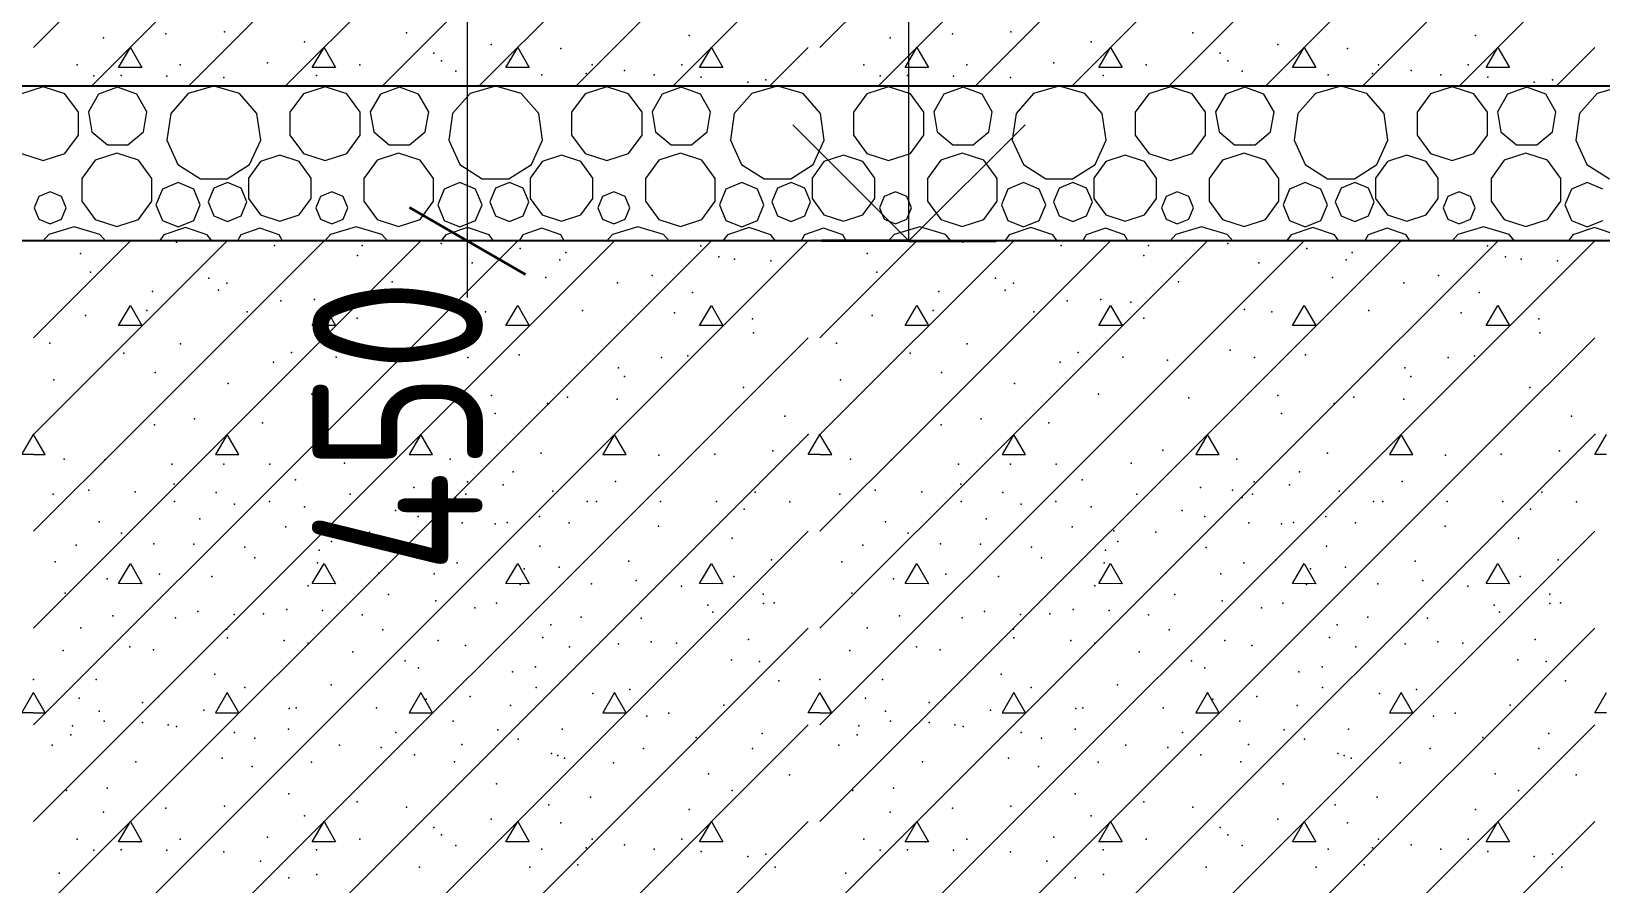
# Model space of a CAD drawing. Header units: millimetres. Extents: x 18162 to 7085488, y 72188 to 247925.
# Drawn here: x 3679762 to 3681787, y 89538 to 90639 of the extents above; entities that cross this region are included whole.
import ezdxf

# ---------------------------------------------------------------- set-up
doc = ezdxf.new("R2010")
doc.units = ezdxf.units.MM
doc.header["$MEASUREMENT"] = 0
doc.linetypes.add('Dot & Dashed', pattern=[670.277762, 317.5, -176.388889, 0, -176.388874])
doc.layers.add('Structural - Bearing', color=7, linetype='Continuous')
doc.styles.add('GENERATED_STYLE_3', font='', dxfattribs={"width": 0.8})
doc.styles.get('GENERATED_STYLE_3').set_extended_font_data('ISOCPEUR MON')
doc.dimstyles.new('GENERATED_STYLE__5', dxfattribs={"dimtxt": 220.000005, "dimasz": 114, "dimexe": 0.18, "dimexo": 150, "dimgap": 0, "dimtad": 1, "dimdec": 0, "dimzin": 0, "dimdsep": 46, "dimtxsty": 'GENERATED_STYLE_3', "dimblk": 'ARROWHEAD_2', "dimblk1": 'ARROWHEAD_2', "dimblk2": 'ARROWHEAD_2', "dimcen": 0.09, "dimclrd": 13, "dimclre": 13, "dimclrt": 13, "dimadec": 0, "dimazin": 0, "dimtfac": 1, "dimtdec": 4, "dimtmove": 0, "dimatfit": 3, "dimfxl": 1, "dimtolj": 1, "dimtzin": 0, "dimarcsym": 0})

# ---------------------------------------------------------------- blocks, each defined once
blk = doc.blocks.new('*X953', base_point=(3761974.7, 95118))
at = {"layer": 'Structural - Bearing', "color": 7, "linetype": 'Continuous', "lineweight": 9}
for p, q in [((3679764.7, 90242.9), (3679889.7, 90368)), ((3679764.7, 90367.9), (3679764.7, 90368)), ((3679764.7, 90117.9), (3680014.7, 90368)), ((3679889.7, 90117.9), (3680139.7, 90368)), ((3680014.7, 90117.9), (3680264.7, 90368)), ((3680139.7, 90117.9), (3680389.7, 90368)), ((3680264.7, 90117.9), (3680514.7, 90368)), ((3680389.7, 90117.9), (3680639.7, 90368)), ((3680514.7, 90117.9), (3680764.7, 90367.9)), ((3680779.8, 90242.9), (3680904.9, 90368)), ((3680779.8, 90367.9), (3680779.9, 90368)), ((3680779.8, 90117.9), (3681029.9, 90368)), ((3680904.8, 90117.9), (3681154.9, 90368)), ((3681029.8, 90117.9), (3681279.9, 90368)), ((3681154.8, 90117.9), (3681404.9, 90368)), ((3681279.8, 90117.9), (3681529.9, 90368)), ((3681404.8, 90117.9), (3681654.9, 90368)), ((3681529.8, 90117.9), (3681779.8, 90367.9)), ((3679874.5, 90258.6), (3679889.7, 90284.6)), ((3679889.7, 90284.6), (3679904.6, 90258.6)), ((3680124.5, 90258.6), (3680139.7, 90284.6)), ((3680139.7, 90284.6), (3680154.6, 90258.6)), ((3680374.5, 90258.6), (3680389.7, 90284.6)), ((3680389.7, 90284.6), (3680404.6, 90258.6)), ((3680624.5, 90258.6), (3680639.7, 90284.6)), ((3680639.7, 90284.6), (3680654.6, 90258.6)), ((3680889.7, 90258.6), (3680904.8, 90284.6)), ((3680904.8, 90284.6), (3680919.7, 90258.6)), ((3681139.7, 90258.6), (3681154.8, 90284.6)), ((3681154.8, 90284.6), (3681169.7, 90258.6)), ((3681389.7, 90258.6), (3681404.8, 90284.6)), ((3681404.8, 90284.6), (3681419.7, 90258.6)), ((3681639.7, 90258.6), (3681654.8, 90284.6)), ((3681654.8, 90284.6), (3681669.7, 90258.6)), ((3679904.6, 90258.6), (3679874.5, 90258.6)), ((3680154.6, 90258.6), (3680124.5, 90258.6)), ((3680404.6, 90258.6), (3680374.5, 90258.6)), ((3680654.6, 90258.6), (3680624.5, 90258.6)), ((3680919.7, 90258.6), (3680889.7, 90258.6)), ((3681169.7, 90258.6), (3681139.7, 90258.6)), ((3681419.7, 90258.6), (3681389.7, 90258.6)), ((3681669.7, 90258.6), (3681639.7, 90258.6)), ((3680639.7, 90117.9), (3680764.7, 90242.9)), ((3681654.8, 90117.9), (3681779.8, 90242.9)), ((3679749.5, 90091.9), (3679764.7, 90117.9)), ((3679764.7, 89242.9), (3680639.7, 90117.9)), ((3679764.7, 89367.9), (3680514.7, 90117.9)), ((3679764.7, 89992.9), (3679889.7, 90117.9)), ((3679764.7, 89492.9), (3680389.7, 90117.9)), ((3679764.7, 89617.9), (3680264.7, 90117.9)), ((3679764.7, 89742.9), (3680139.7, 90117.9)), ((3679764.7, 89867.9), (3680014.7, 90117.9)), ((3679779.8, 90091.9), (3679764.7, 90117.9)), ((3679814.8, 89168), (3680764.7, 90117.9)), ((3680014.7, 90117.9), (3679999.7, 90091.9)), ((3680029.8, 90091.9), (3680014.7, 90117.9)), ((3680264.7, 90117.9), (3680249.7, 90091.9)), ((3680279.8, 90091.9), (3680264.7, 90117.9)), ((3680514.7, 90117.9), (3680499.7, 90091.9)), ((3680529.8, 90091.9), (3680514.7, 90117.9)), ((3680764.7, 90091.9), (3680779.8, 90117.9)), ((3680779.8, 89242.9), (3681654.8, 90117.9)), ((3680779.8, 89367.9), (3681529.8, 90117.9)), ((3680779.8, 89992.9), (3680904.8, 90117.9)), ((3680779.8, 89492.9), (3681404.8, 90117.9)), ((3680779.8, 89617.9), (3681279.8, 90117.9)), ((3680779.8, 89742.9), (3681154.8, 90117.9)), ((3680779.8, 89867.9), (3681029.8, 90117.9)), ((3680794.9, 90091.9), (3680779.8, 90117.9)), ((3680829.9, 89168), (3681779.8, 90117.9)), ((3681029.8, 90117.9), (3681014.9, 90091.9)), ((3681044.9, 90091.9), (3681029.8, 90117.9)), ((3681279.8, 90117.9), (3681264.9, 90091.9)), ((3681294.9, 90091.9), (3681279.8, 90117.9)), ((3681529.8, 90117.9), (3681514.9, 90091.9)), ((3681544.9, 90091.9), (3681529.8, 90117.9)), ((3681779.8, 90091.9), (3681794.9, 90117.9)), ((3679764.7, 90091.9), (3679749.5, 90091.9)), ((3679764.7, 90091.9), (3679779.8, 90091.9)), ((3679999.7, 90091.9), (3680029.8, 90091.9)), ((3680249.7, 90091.9), (3680279.8, 90091.9)), ((3680499.7, 90091.9), (3680529.8, 90091.9)), ((3680779.8, 90091.9), (3680764.7, 90091.9)), ((3680779.8, 90091.9), (3680794.9, 90091.9)), ((3681014.9, 90091.9), (3681044.9, 90091.9)), ((3681264.9, 90091.9), (3681294.9, 90091.9)), ((3681514.9, 90091.9), (3681544.9, 90091.9)), ((3681794.9, 90091.9), (3681779.8, 90091.9)), ((3679939.8, 89168), (3680764.7, 89992.9)), ((3680954.9, 89168), (3681779.8, 89992.9)), ((3679874.5, 89925.3), (3679889.7, 89951.3)), ((3679889.7, 89951.3), (3679904.6, 89925.2)), ((3680124.5, 89925.3), (3680139.7, 89951.3)), ((3680139.7, 89951.3), (3680154.6, 89925.2)), ((3680374.5, 89925.3), (3680389.7, 89951.3)), ((3680389.7, 89951.3), (3680404.6, 89925.2)), ((3680624.5, 89925.3), (3680639.7, 89951.3)), ((3680639.7, 89951.3), (3680654.6, 89925.2)), ((3680889.7, 89925.3), (3680904.8, 89951.3)), ((3680904.8, 89951.3), (3680919.7, 89925.2)), ((3681139.7, 89925.3), (3681154.8, 89951.3)), ((3681154.8, 89951.3), (3681169.7, 89925.2)), ((3681389.7, 89925.3), (3681404.8, 89951.3)), ((3681404.8, 89951.3), (3681419.7, 89925.2)), ((3681639.7, 89925.3), (3681654.8, 89951.3)), ((3681654.8, 89951.3), (3681669.7, 89925.2)), ((3679904.6, 89925.2), (3679874.5, 89925.3)), ((3680154.6, 89925.2), (3680124.5, 89925.3)), ((3680404.6, 89925.2), (3680374.5, 89925.3)), ((3680654.6, 89925.2), (3680624.5, 89925.3)), ((3680919.7, 89925.2), (3680889.7, 89925.3)), ((3681169.7, 89925.2), (3681139.7, 89925.3)), ((3681419.7, 89925.2), (3681389.7, 89925.3)), ((3681669.7, 89925.2), (3681639.7, 89925.3)), ((3680064.8, 89168), (3680764.7, 89867.9)), ((3681079.9, 89168), (3681779.8, 89867.9)), ((3679749.5, 89758.6), (3679764.7, 89784.6)), ((3679779.8, 89758.6), (3679764.7, 89784.6)), ((3680014.7, 89784.6), (3679999.7, 89758.6)), ((3680029.8, 89758.6), (3680014.7, 89784.6)), ((3680264.7, 89784.6), (3680249.7, 89758.6)), ((3680279.8, 89758.6), (3680264.7, 89784.6)), ((3680514.7, 89784.6), (3680499.7, 89758.6)), ((3680529.8, 89758.6), (3680514.7, 89784.6)), ((3680764.7, 89758.6), (3680779.8, 89784.6)), ((3680794.9, 89758.6), (3680779.8, 89784.6)), ((3681029.8, 89784.6), (3681014.9, 89758.6)), ((3681044.9, 89758.6), (3681029.8, 89784.6)), ((3681279.8, 89784.6), (3681264.9, 89758.6)), ((3681294.9, 89758.6), (3681279.8, 89784.6)), ((3681529.8, 89784.6), (3681514.9, 89758.6)), ((3681544.9, 89758.6), (3681529.8, 89784.6)), ((3681779.8, 89758.6), (3681794.9, 89784.6)), ((3679764.7, 89758.6), (3679749.5, 89758.6)), ((3679764.7, 89758.6), (3679779.8, 89758.6)), ((3679999.7, 89758.6), (3680029.8, 89758.6)), ((3680249.7, 89758.6), (3680279.8, 89758.6)), ((3680499.7, 89758.6), (3680529.8, 89758.6)), ((3680779.8, 89758.6), (3680764.7, 89758.6)), ((3680779.8, 89758.6), (3680794.9, 89758.6)), ((3681014.9, 89758.6), (3681044.9, 89758.6)), ((3681264.9, 89758.6), (3681294.9, 89758.6)), ((3681514.9, 89758.6), (3681544.9, 89758.6)), ((3681794.9, 89758.6), (3681779.8, 89758.6)), ((3680189.8, 89168), (3680764.7, 89742.9)), ((3681204.9, 89168), (3681779.8, 89742.9)), ((3679874.5, 89591.9), (3679889.7, 89617.9)), ((3679889.7, 89617.9), (3679904.6, 89591.9)), ((3680124.5, 89591.9), (3680139.7, 89617.9)), ((3680139.7, 89617.9), (3680154.6, 89591.9)), ((3680314.8, 89168), (3680764.7, 89617.9)), ((3680374.5, 89591.9), (3680389.7, 89617.9)), ((3680389.7, 89617.9), (3680404.6, 89591.9)), ((3680624.5, 89591.9), (3680639.7, 89617.9)), ((3680639.7, 89617.9), (3680654.6, 89591.9)), ((3680889.7, 89591.9), (3680904.8, 89617.9)), ((3680904.8, 89617.9), (3680919.7, 89591.9)), ((3681139.7, 89591.9), (3681154.8, 89617.9)), ((3681154.8, 89617.9), (3681169.7, 89591.9)), ((3681329.9, 89168), (3681779.8, 89617.9)), ((3681389.7, 89591.9), (3681404.8, 89617.9)), ((3681404.8, 89617.9), (3681419.7, 89591.9)), ((3681639.7, 89591.9), (3681654.8, 89617.9)), ((3681654.8, 89617.9), (3681669.7, 89591.9)), ((3679904.6, 89591.9), (3679874.5, 89591.9)), ((3680154.6, 89591.9), (3680124.5, 89591.9)), ((3680404.6, 89591.9), (3680374.5, 89591.9)), ((3680654.6, 89591.9), (3680624.5, 89591.9)), ((3680919.7, 89591.9), (3680889.7, 89591.9)), ((3681169.7, 89591.9), (3681139.7, 89591.9)), ((3681419.7, 89591.9), (3681389.7, 89591.9)), ((3681669.7, 89591.9), (3681639.7, 89591.9))]:
    blk.add_line(p, q, dxfattribs=at)
for p in [(3679825.5, 90351.5), (3679949.2, 90366.2), (3680075.8, 90361.9), (3680188.9, 90362.2), (3680290.9, 90364.5), (3680392.9, 90358.3), (3680451.7, 90353.1), (3680626.2, 90361.4), (3680840.6, 90351.5), (3680964.3, 90366.2), (3681091, 90361.9), (3681204, 90362.2), (3681306, 90364.5), (3681408, 90358.3), (3681466.8, 90353.1), (3681641.4, 90361.4), (3680182.7, 90349.1), (3680331.1, 90339.8), (3680444, 90343.4), (3680649.4, 90347.5), (3680669.5, 90344.4), (3680716.3, 90342.2), (3681197.9, 90349.1), (3681346.2, 90339.8), (3681459.1, 90343.4), (3681664.5, 90347.5), (3681684.6, 90344.4), (3681731.5, 90342.2), (3679838.1, 90327.4), (3679991.1, 90319.7), (3680014.3, 90313.5), (3680227.6, 90315.1), (3680426, 90320.7), (3680518.3, 90313.6), (3680563.1, 90323.2), (3680853.3, 90327.4), (3681006.2, 90319.7), (3681029.4, 90313.5), (3681242.7, 90315.1), (3681441.1, 90320.7), (3681533.5, 90313.6), (3681578.2, 90323.2), (3679918.1, 90302.8), (3680003.5, 90304.3), (3680127.4, 90292.1), (3680615.4, 90301.2), (3680933.2, 90302.8), (3681018.6, 90304.3), (3681142.5, 90292.1), (3681630.5, 90301.2), (3679831.9, 90271.7), (3679910.8, 90278), (3680040.6, 90276.4), (3680083.8, 90290.4), (3680165.7, 90288.8), (3680312.5, 90279.5), (3680348.1, 90276.4), (3680473.3, 90278), (3680592.2, 90274.9), (3680847.1, 90271.7), (3680925.9, 90278), (3681055.7, 90276.4), (3681099, 90290.4), (3681180.9, 90288.8), (3681327.7, 90279.5), (3681363.2, 90276.4), (3681488.4, 90278), (3681607.4, 90274.9), (3680182.5, 90268.2), (3680692.7, 90267.2), (3681197.6, 90268.2), (3681707.8, 90267.2), (3679785.8, 90236), (3679954.6, 90235.2), (3680693.9, 90249.3), (3680801, 90236), (3680969.7, 90235.2), (3681709, 90249.3), (3679881.1, 90223.1), (3680074.6, 90211.5), (3680097.9, 90223.7), (3680155.4, 90217.9), (3680213.3, 90214.1), (3680294, 90227), (3680325.4, 90217.3), (3680325.4, 90217.3), (3680391.4, 90220.8), (3680575.4, 90217.3), (3680609.2, 90219.3), (3680896.3, 90223.1), (3681089.7, 90211.5), (3681113, 90223.7), (3681170.5, 90217.9), (3681228.4, 90214.1), (3681309.1, 90227), (3681340.5, 90217.3), (3681340.5, 90217.3), (3681406.5, 90220.8), (3681590.5, 90217.3), (3681624.4, 90219.3), (3679921.7, 90198), (3680519.6, 90203.8), (3680527.3, 90193), (3680936.8, 90198), (3681534.7, 90203.8), (3681542.5, 90193), (3679791, 90188.3), (3680015.8, 90183.7), (3680124, 90169.8), (3680681.1, 90178.8), (3680806.1, 90188.3), (3681030.9, 90183.7), (3681139.1, 90169.8), (3681696.2, 90178.8), (3680240.6, 90165.2), (3680355.8, 90168.3), (3680428.3, 90158), (3680453.8, 90166), (3680518.1, 90163.6), (3681255.7, 90165.2), (3681370.9, 90168.3), (3681443.4, 90158), (3681468.9, 90166), (3681533.2, 90163.6), (3679921, 90130.4), (3679972.6, 90138.1), (3680060.1, 90132.9), (3680360.4, 90145.1), (3680734.5, 90141.5), (3680936.2, 90130.4), (3680987.7, 90138.1), (3681075.2, 90132.9), (3681375.6, 90145.1), (3681749.6, 90141.5), (3679764.7, 90117.9), (3679764.7, 90117.9), (3679764.7, 90117.9), (3680764.7, 90117.9), (3680764.7, 90117.9), (3680764.7, 90117.9), (3680779.8, 90117.9), (3680779.8, 90117.9), (3680779.8, 90117.9), (3681779.8, 90117.9), (3681779.8, 90117.9), (3681779.8, 90117.9), (3680207.4, 90097.8), (3680419.9, 90093.9), (3680571.9, 90091.3), (3680644, 90092.5), (3680719, 90097), (3681222.5, 90097.8), (3681435, 90093.9), (3681587, 90091.3), (3681659.2, 90092.5), (3681734.1, 90097), (3679804.3, 90086.2), (3679856.9, 90085.1), (3679943.4, 90079.8), (3680010.3, 90079.8), (3680069.6, 90079.8), (3680166.1, 90081.1), (3680302.7, 90086.2), (3680383.8, 90069.5), (3680819.4, 90086.2), (3680872, 90085.1), (3680958.5, 90079.8), (3681025.5, 90079.8), (3681084.7, 90079.8), (3681181.3, 90081.1), (3681317.8, 90086.2), (3681398.9, 90069.5), (3679946.3, 90053.7), (3680103, 90059.2), (3680255.7, 90049.4), (3680324.9, 90056.8), (3680370.9, 90052.7), (3680515.9, 90057.3), (3680961.4, 90053.7), (3681118.2, 90059.2), (3681270.8, 90049.4), (3681340, 90056.8), (3681386, 90052.7), (3681531, 90057.3), (3679790.3, 90040.8), (3679836.1, 90046), (3679896, 90044), (3679946.8, 90031.2), (3680000.4, 90042.9), (3680024.2, 90027.9), (3680069.1, 90031.2), (3680173.4, 90040.8), (3680297.1, 90046), (3680309.5, 90036.7), (3680322.8, 90040.8), (3680434.9, 90044.7), (3680479.2, 90031.2), (3680491.2, 90031.3), (3680573.9, 90031.2), (3680646.1, 90031.2), (3680696.3, 90043.4), (3680741.1, 90031.1), (3680805.4, 90040.8), (3680851.2, 90046), (3680911.2, 90044), (3680961.9, 90031.2), (3681015.6, 90042.9), (3681039.3, 90027.9), (3681084.3, 90031.2), (3681188.6, 90040.8), (3681312.2, 90046), (3681324.6, 90036.7), (3681338, 90040.8), (3681450, 90044.7), (3681494.4, 90031.2), (3681506.4, 90031.3), (3681589.1, 90031.2), (3681661.2, 90031.2), (3681711.4, 90043.4), (3681756.2, 90031.1), (3679979.4, 90009), (3680114.6, 90024.4), (3680232, 90019.6), (3680261.3, 90011.9), (3680417.6, 90012), (3680681.9, 90021.3), (3680994.5, 90009), (3681129.8, 90024.4), (3681247.1, 90019.6), (3681276.5, 90011.9), (3681432.7, 90012), (3681697, 90021.3), (3679849.4, 90005.1), (3679878.5, 89990.6), (3680090.2, 89998.7), (3680144.1, 89993.5), (3680198.2, 89991.9), (3680318.1, 90003.8), (3680360.4, 90002.7), (3680375.9, 90004.3), (3680455.9, 90003.8), (3680571.4, 89999.6), (3680864.5, 90005.1), (3680893.7, 89990.6), (3681105.3, 89998.7), (3681159.2, 89993.5), (3681213.3, 89991.9), (3681333.2, 90003.8), (3681375.6, 90002.7), (3681391, 90004.3), (3681471, 90003.8), (3681586.5, 89999.6), (3679819.7, 89975.1), (3679920, 89976.5), (3679971.8, 89976.1), (3680037.4, 89972.2), (3680133.3, 89968.7), (3680149.2, 89979.9), (3680263.1, 89971.8), (3680418.3, 89973.5), (3680666.4, 89984.2), (3680834.9, 89975.1), (3680935.2, 89976.5), (3680986.9, 89976.1), (3681052.6, 89972.2), (3681148.4, 89968.7), (3681164.3, 89979.9), (3681278.2, 89971.8), (3681433.5, 89973.5), (3681681.5, 89984.2), (3679792.7, 89953.6), (3680050.4, 89958.7), (3680131.4, 89952.3), (3680311.7, 89952.3), (3680352.9, 89956.1), (3680443.1, 89946.5), (3680533, 89954.2), (3680717.3, 89956.2), (3680807.8, 89953.6), (3681065.5, 89958.7), (3681146.5, 89952.3), (3681326.8, 89952.3), (3681368, 89956.1), (3681458.2, 89946.5), (3681548.1, 89954.2), (3681732.4, 89956.2), (3679859.7, 89931.7), (3679927.3, 89937.5), (3679994.9, 89934.3), (3680210.5, 89938.8), (3680282, 89938.1), (3680397.9, 89944.6), (3680542.7, 89929.5), (3680668.4, 89934.3), (3680874.8, 89931.7), (3680942.4, 89937.5), (3681010, 89934.3), (3681225.7, 89938.8), (3681297.2, 89938.1), (3681413.1, 89944.6), (3681557.8, 89929.5), (3681683.5, 89934.3), (3679805.7, 89913.1), (3680119.4, 89922.4), (3680222.8, 89911.1), (3680392.8, 89924), (3680484.7, 89925.2), (3680601, 89922.2), (3680706.6, 89911.6), (3680820.8, 89913.1), (3681134.5, 89922.4), (3681237.9, 89911.1), (3681407.9, 89924), (3681499.8, 89925.2), (3681616.1, 89922.2), (3681721.7, 89911.6), (3679976.8, 89889.2), (3680061.4, 89886.3), (3680091.5, 89891.8), (3680137.8, 89890.5), (3680283.8, 89903), (3680334.5, 89894.1), (3680362.1, 89900.2), (3680634.9, 89897.6), (3680641.7, 89888.4), (3680706.7, 89899.8), (3680720.5, 89900.7), (3680992, 89889.2), (3681076.5, 89886.3), (3681106.6, 89891.8), (3681152.9, 89890.5), (3681298.9, 89903), (3681349.6, 89894.1), (3681377.2, 89900.2), (3681650, 89897.6), (3681656.8, 89888.4), (3681721.9, 89899.8), (3681735.6, 89900.7), (3679825.8, 89868.3), (3679867.2, 89883.8), (3679948.1, 89881.1), (3680014.3, 89866.7), (3680023.6, 89885.3), (3680188.9, 89885), (3680215.5, 89865.5), (3680432.3, 89872.1), (3680471.7, 89882.2), (3680549, 89880.6), (3680840.9, 89868.3), (3680882.3, 89883.8), (3680963.2, 89881.1), (3681029.4, 89866.7), (3681038.7, 89885.3), (3681204, 89885), (3681230.6, 89865.5), (3681447.4, 89872.1), (3681486.8, 89882.2), (3681564.1, 89880.6), (3680015.1, 89855.4), (3680088.3, 89851.7), (3680119.4, 89848.2), (3680287.2, 89851.8), (3680322.2, 89845.3), (3680422.3, 89855.9), (3680519.9, 89847.6), (3680562, 89850.1), (3680594.6, 89848.5), (3680594.6, 89848.5), (3680687.7, 89853.1), (3681030.2, 89855.4), (3681103.4, 89851.7), (3681134.5, 89848.2), (3681302.3, 89851.8), (3681337.3, 89845.3), (3681437.4, 89855.9), (3681535, 89847.6), (3681577.1, 89850.1), (3681609.7, 89848.5), (3681609.7, 89848.5), (3681702.8, 89853.1), (3679803.1, 89838.9), (3679889.1, 89843.6), (3679919.8, 89839.9), (3680176.7, 89837.2), (3680244.3, 89825.4), (3680456.3, 89843.6), (3680665.4, 89827), (3680818.2, 89838.9), (3680904.3, 89843.6), (3680934.9, 89839.9), (3681191.8, 89837.2), (3681259.5, 89825.4), (3681471.4, 89843.6), (3681680.5, 89827), (3679998.6, 89808.3), (3680261.5, 89816.4), (3680382.8, 89811.5), (3680412.8, 89817.9), (3680701.8, 89824.6), (3681013.7, 89808.3), (3681276.6, 89816.4), (3681397.9, 89811.5), (3681427.9, 89817.9), (3681716.9, 89824.6), (3679764.7, 89801.6), (3679845.5, 89801.6), (3680037.4, 89791.3), (3680148.9, 89794.4), (3680413.4, 89791.3), (3680534.4, 89788.7), (3680726.8, 89799.8), (3680779.8, 89801.6), (3680860.6, 89801.6), (3681052.5, 89791.3), (3681164, 89794.4), (3681428.5, 89791.3), (3681549.6, 89788.7), (3681741.9, 89799.8), (3679823.6, 89777.2), (3679905.6, 89771.6), (3679925.9, 89779.2), (3680103.9, 89764.7), (3680207.5, 89764.7), (3680271.7, 89775.9), (3680328.4, 89779.7), (3680380.5, 89767.8), (3680486.8, 89783.6), (3680655.5, 89768.4), (3680838.7, 89777.2), (3680920.8, 89771.6), (3680941, 89779.2), (3681119.1, 89764.7), (3681222.6, 89764.7), (3681286.9, 89775.9), (3681343.5, 89779.7), (3681395.7, 89767.8), (3681501.9, 89783.6), (3681670.6, 89768.4), (3679849.4, 89760.4), (3679855.8, 89747.5), (3679905.6, 89746), (3679984.6, 89761.7), (3680094.9, 89763.9), (3680306.5, 89747.5), (3680556.3, 89754), (3680584.7, 89757.8), (3680864.5, 89760.4), (3680870.9, 89747.5), (3680920.8, 89746), (3680999.7, 89761.7), (3681110, 89763.9), (3681321.6, 89747.5), (3681571.5, 89754), (3681599.8, 89757.8), (3679812.7, 89729.9), (3679815, 89741.6), (3679938.6, 89743.1), (3679949.4, 89740.8), (3680024.2, 89733.1), (3680050.4, 89725.6), (3680094, 89737.2), (3680232.5, 89733.1), (3680363.9, 89736.4), (3680390.2, 89724.4), (3680446.9, 89737.2), (3680620.2, 89726.7), (3680705.3, 89731.7), (3680827.8, 89729.9), (3680830.1, 89741.6), (3680953.7, 89743.1), (3680964.5, 89740.8), (3681039.3, 89733.1), (3681065.5, 89725.6), (3681109.2, 89737.2), (3681247.6, 89733.1), (3681379, 89736.4), (3681405.3, 89724.4), (3681462, 89737.2), (3681635.3, 89726.7), (3681720.4, 89731.7), (3679788.8, 89716.6), (3680159.6, 89716.8), (3680213.6, 89713.8), (3680256.4, 89704.4), (3680317.7, 89717.6), (3680433.1, 89706), (3680441.3, 89703.4), (3680552, 89712.4), (3680692.7, 89712.2), (3680804, 89716.6), (3681174.7, 89716.8), (3681228.8, 89713.8), (3681271.5, 89704.4), (3681332.8, 89717.6), (3681448.2, 89706), (3681456.4, 89703.4), (3681567.2, 89712.4), (3681707.8, 89712.2), (3679896.9, 89695.2), (3680008.1, 89699.8), (3680046.9, 89689.2), (3680123.5, 89694.7), (3680307.9, 89695.2), (3680450.1, 89699.8), (3680513.4, 89693.7), (3680912, 89695.2), (3681023.2, 89699.8), (3681062, 89689.2), (3681138.7, 89694.7), (3681323, 89695.2), (3681465.2, 89699.8), (3681528.6, 89693.7), (3680362.4, 89666.6), (3680636, 89679.5), (3680740.6, 89678.2), (3681377.5, 89666.6), (3681651.2, 89679.5), (3681755.7, 89678.2), (3679807.2, 89658.1), (3679859.7, 89661.3), (3680094.1, 89653.7), (3680182.6, 89643.3), (3680483.6, 89649.4), (3680666.4, 89658.1), (3680822.4, 89658.1), (3680874.8, 89661.3), (3681109.2, 89653.7), (3681197.8, 89643.3), (3681498.8, 89649.4), (3681681.5, 89658.1), (3679855.1, 89630.3), (3679935.6, 89635.5), (3680011.2, 89638), (3680114.6, 89625.2), (3680246, 89636.8), (3680429.8, 89639.8), (3680610.8, 89633.4), (3680870.3, 89630.3), (3680950.8, 89635.5), (3681026.3, 89638), (3681129.8, 89625.2), (3681261.1, 89636.8), (3681444.9, 89639.8), (3681625.9, 89633.4), (3680281.3, 89610.2), (3680355.4, 89621.3), (3680445.4, 89616.4), (3681296.4, 89610.2), (3681370.6, 89621.3), (3681460.6, 89616.4), (3679821.1, 89595.4), (3679900.9, 89591.7), (3679954, 89595.4), (3680066.6, 89597.8), (3680185.8, 89595.4), (3680291.1, 89600.7), (3680309.8, 89587.2), (3680420.7, 89582.4), (3680477.9, 89583.9), (3680485.6, 89595.4), (3680527.7, 89588.1), (3680566, 89582.4), (3680601.5, 89595.4), (3680836.3, 89595.4), (3680916, 89591.7), (3680969.2, 89595.4), (3681081.7, 89597.8), (3681201, 89595.4), (3681306.2, 89600.7), (3681324.9, 89587.2), (3681435.8, 89582.4), (3681493, 89583.9), (3681500.8, 89595.4), (3681542.9, 89588.1), (3681581.1, 89582.4), (3681616.6, 89595.4), (3679842.5, 89581.1), (3679877.7, 89581.4), (3679937, 89580.9), (3680010.3, 89578.8), (3680057.6, 89566.9), (3680130.1, 89581.4), (3680467.1, 89562.3), (3680626.6, 89579.3), (3680686.5, 89573.1), (3680709.9, 89576.1), (3680857.6, 89581.1), (3680892.8, 89581.4), (3680952.2, 89580.9), (3681025.5, 89578.8), (3681072.7, 89566.9), (3681145.2, 89581.4), (3681482.2, 89562.3), (3681641.8, 89579.3), (3681701.6, 89573.1), (3681725.1, 89576.1), (3679798, 89551.5), (3680094.1, 89545.4), (3680130.6, 89549.6), (3680263.1, 89559.2), (3680405.3, 89559.3), (3680722.1, 89559.2), (3680813.1, 89551.5), (3681109.2, 89545.4), (3681145.7, 89549.6), (3681278.2, 89559.2), (3681420.4, 89559.3), (3681737.2, 89559.2)]:
    blk.add_point(p, dxfattribs=at)
blk = doc.blocks.new('*X1017', base_point=(3761974.7, 95118))
at = {"layer": 'Structural - Bearing', "color": 7, "linetype": 'Continuous', "lineweight": 9}
for p, q in [((3679777.3, 90567.1), (3679749.3, 90557.9)), ((3679805.3, 90557.9), (3679777.3, 90567.1)), ((3679822.7, 90534.1), (3679805.3, 90557.9)), ((3679848.7, 90557.5), (3679835.6, 90534.8)), ((3679873.3, 90566.5), (3679848.7, 90557.5)), ((3679898, 90557.5), (3679873.3, 90566.5)), ((3679911.1, 90534.8), (3679898, 90557.5)), ((3679964.3, 90558.4), (3679941.8, 90532.3)), ((3679997.1, 90568), (3679964.3, 90558.4)), ((3680030.5, 90558.4), (3679997.8, 90568)), ((3680053.1, 90532.3), (3680030.5, 90558.4)), ((3680113, 90557.9), (3680095.6, 90534.1)), ((3680141, 90567.1), (3680113, 90557.9)), ((3680169, 90557.9), (3680141, 90567.1)), ((3680186.4, 90534.1), (3680169, 90557.9)), ((3680212.4, 90557.5), (3680199.3, 90534.8)), ((3680237, 90566.5), (3680212.4, 90557.5)), ((3680261.7, 90557.5), (3680237, 90566.5)), ((3680274.8, 90534.8), (3680261.7, 90557.5)), ((3680328.1, 90558.4), (3680305.5, 90532.3)), ((3680360.8, 90568), (3680328.1, 90558.4)), ((3680394.2, 90558.4), (3680361.5, 90568)), ((3680416.8, 90532.3), (3680394.2, 90558.4)), ((3680476.7, 90557.9), (3680459.3, 90534.1)), ((3680504.7, 90567.1), (3680476.7, 90557.9)), ((3680532.8, 90557.9), (3680504.7, 90567.1)), ((3680550.1, 90534.1), (3680532.8, 90557.9)), ((3680576.1, 90557.5), (3680563, 90534.8)), ((3680600.7, 90566.5), (3680576.1, 90557.5)), ((3680625.4, 90557.5), (3680600.7, 90566.5)), ((3680638.5, 90534.8), (3680625.4, 90557.5)), ((3680691.8, 90558.4), (3680669.2, 90532.3)), ((3680724.5, 90568), (3680691.8, 90558.4)), ((3680758, 90558.4), (3680725.2, 90568)), ((3680780.5, 90532.3), (3680758, 90558.4)), ((3680840.4, 90557.9), (3680823.1, 90534.1)), ((3680868.4, 90567.1), (3680840.4, 90557.9)), ((3680896.5, 90557.9), (3680868.4, 90567.1)), ((3680913.8, 90534.1), (3680896.5, 90557.9)), ((3680939.8, 90557.5), (3680926.7, 90534.8)), ((3680964.5, 90566.5), (3680939.8, 90557.5)), ((3680989.1, 90557.5), (3680964.5, 90566.5)), ((3681002.2, 90534.8), (3680989.1, 90557.5)), ((3681055.5, 90558.4), (3681032.9, 90532.3)), ((3681088.2, 90568), (3681055.5, 90558.4)), ((3681121.7, 90558.4), (3681088.9, 90568)), ((3681144.2, 90532.3), (3681121.7, 90558.4)), ((3681204.1, 90557.9), (3681186.8, 90534.1)), ((3681232.1, 90567.1), (3681204.1, 90557.9)), ((3681260.2, 90557.9), (3681232.1, 90567.1)), ((3681277.5, 90534.1), (3681260.2, 90557.9)), ((3681303.5, 90557.5), (3681290.4, 90534.8)), ((3681328.2, 90566.5), (3681303.5, 90557.5)), ((3681352.8, 90557.5), (3681328.2, 90566.5)), ((3681365.9, 90534.8), (3681352.8, 90557.5)), ((3681419.2, 90558.4), (3681396.6, 90532.3)), ((3681451.9, 90568), (3681419.2, 90558.4)), ((3681485.4, 90558.4), (3681452.6, 90568)), ((3681508, 90532.3), (3681485.4, 90558.4)), ((3681567.8, 90557.9), (3681550.5, 90534.1)), ((3681595.8, 90567.1), (3681567.8, 90557.9)), ((3681623.9, 90557.9), (3681595.8, 90567.1)), ((3681641.2, 90534.1), (3681623.9, 90557.9)), ((3681667.2, 90557.5), (3681654.1, 90534.8)), ((3681691.9, 90566.5), (3681667.2, 90557.5)), ((3681716.5, 90557.5), (3681691.9, 90566.5)), ((3681729.6, 90534.8), (3681716.5, 90557.5)), ((3681782.9, 90558.4), (3681760.3, 90532.3)), ((3681815.7, 90568), (3681782.9, 90558.4)), ((3679822.7, 90504.6), (3679822.7, 90534.1)), ((3679835.6, 90534.8), (3679840.1, 90509)), ((3679906.5, 90509), (3679911.1, 90534.8)), ((3680095.6, 90534.1), (3680095.6, 90504.6)), ((3680186.4, 90504.6), (3680186.4, 90534.1)), ((3680199.3, 90534.8), (3680203.8, 90509)), ((3680270.3, 90509), (3680274.8, 90534.8)), ((3680459.3, 90534.1), (3680459.3, 90504.6)), ((3680550.1, 90504.6), (3680550.1, 90534.1)), ((3680563, 90534.8), (3680567.5, 90509)), ((3680634, 90509), (3680638.5, 90534.8)), ((3680823.1, 90534.1), (3680823.1, 90504.6)), ((3680913.8, 90504.6), (3680913.8, 90534.1)), ((3680926.7, 90534.8), (3680931.2, 90509)), ((3680997.7, 90509), (3681002.2, 90534.8)), ((3681186.8, 90534.1), (3681186.8, 90504.6)), ((3681277.5, 90504.6), (3681277.5, 90534.1)), ((3681290.4, 90534.8), (3681294.9, 90509)), ((3681361.4, 90509), (3681365.9, 90534.8)), ((3681550.5, 90534.1), (3681550.5, 90504.6)), ((3681641.2, 90504.6), (3681641.2, 90534.1)), ((3681654.1, 90534.8), (3681658.7, 90509)), ((3681725.1, 90509), (3681729.6, 90534.8)), ((3679941.8, 90532.3), (3679936.9, 90498.2)), ((3680058, 90498.2), (3680053.1, 90532.3)), ((3680305.5, 90532.3), (3680300.6, 90498.2)), ((3680421.7, 90498.2), (3680416.8, 90532.3)), ((3680669.2, 90532.3), (3680664.3, 90498.2)), ((3680785.4, 90498.2), (3680780.5, 90532.3)), ((3681032.9, 90532.3), (3681028, 90498.2)), ((3681149.2, 90498.2), (3681144.2, 90532.3)), ((3681396.6, 90532.3), (3681391.7, 90498.2)), ((3681512.9, 90498.2), (3681508, 90532.3)), ((3681760.3, 90532.3), (3681755.4, 90498.2)), ((3679805.3, 90480.8), (3679822.7, 90504.6)), ((3679840.1, 90509), (3679860.2, 90492.1)), ((3679886.5, 90492.1), (3679906.5, 90509)), ((3679936.9, 90498.2), (3679951.2, 90466.8)), ((3680043.7, 90466.8), (3680058, 90498.2)), ((3680095.6, 90504.6), (3680113, 90480.8)), ((3680169, 90480.8), (3680186.4, 90504.6)), ((3680203.8, 90509), (3680223.9, 90492.1)), ((3680250.2, 90492.1), (3680270.3, 90509)), ((3680300.6, 90498.2), (3680314.9, 90466.8)), ((3680407.4, 90466.8), (3680421.7, 90498.2)), ((3680459.3, 90504.6), (3680476.7, 90480.8)), ((3680532.8, 90480.8), (3680550.1, 90504.6)), ((3680567.5, 90509), (3680587.6, 90492.1)), ((3680613.9, 90492.1), (3680634, 90509)), ((3680664.3, 90498.2), (3680678.6, 90466.8)), ((3680771.1, 90466.8), (3680785.4, 90498.2)), ((3680823.1, 90504.6), (3680840.4, 90480.8)), ((3680896.5, 90480.8), (3680913.8, 90504.6)), ((3680931.2, 90509), (3680951.3, 90492.1)), ((3680977.6, 90492.1), (3680997.7, 90509)), ((3681028, 90498.2), (3681042.3, 90466.8)), ((3681134.8, 90466.8), (3681149.2, 90498.2)), ((3681186.8, 90504.6), (3681204.1, 90480.8)), ((3681260.2, 90480.8), (3681277.5, 90504.6)), ((3681294.9, 90509), (3681315, 90492.1)), ((3681341.3, 90492.1), (3681361.4, 90509)), ((3681391.7, 90498.2), (3681406, 90466.8)), ((3681498.5, 90466.8), (3681512.9, 90498.2)), ((3681550.5, 90504.6), (3681567.8, 90480.8)), ((3681623.9, 90480.8), (3681641.2, 90504.6)), ((3681658.7, 90509), (3681678.8, 90492.1)), ((3681705, 90492.1), (3681725.1, 90509)), ((3681755.4, 90498.2), (3681769.7, 90466.8)), ((3679749.3, 90480.8), (3679777.3, 90471.6)), ((3679777.3, 90471.6), (3679805.3, 90480.8)), ((3679872.3, 90481.1), (3679844.5, 90472.1)), ((3679860.2, 90492.1), (3679886.5, 90492.1)), ((3679900.1, 90472.1), (3679872.3, 90481.1)), ((3680082.5, 90478.5), (3680057.5, 90470.4)), ((3680107.6, 90470.4), (3680082.5, 90478.5)), ((3680113, 90480.8), (3680141, 90471.6)), ((3680141, 90471.6), (3680169, 90480.8)), ((3680236, 90481.1), (3680208.2, 90472.1)), ((3680223.9, 90492.1), (3680250.2, 90492.1)), ((3680263.8, 90472.1), (3680236, 90481.1)), ((3680446.3, 90478.5), (3680421.2, 90470.4)), ((3680471.3, 90470.4), (3680446.3, 90478.5)), ((3680476.7, 90480.8), (3680504.7, 90471.6)), ((3680504.7, 90471.6), (3680532.8, 90480.8)), ((3680599.7, 90481.1), (3680571.9, 90472.1)), ((3680587.6, 90492.1), (3680613.9, 90492.1)), ((3680627.5, 90472.1), (3680599.7, 90481.1)), ((3680810, 90478.5), (3680784.9, 90470.4)), ((3680835, 90470.4), (3680810, 90478.5)), ((3680840.4, 90480.8), (3680868.4, 90471.6)), ((3680868.4, 90471.6), (3680896.5, 90480.8)), ((3680963.4, 90481.1), (3680935.6, 90472.1)), ((3680951.3, 90492.1), (3680977.6, 90492.1)), ((3680991.2, 90472.1), (3680963.4, 90481.1)), ((3681173.7, 90478.5), (3681148.7, 90470.4)), ((3681198.7, 90470.4), (3681173.7, 90478.5)), ((3681204.1, 90480.8), (3681232.1, 90471.6)), ((3681232.1, 90471.6), (3681260.2, 90480.8)), ((3681327.1, 90481.1), (3681299.3, 90472.1)), ((3681315, 90492.1), (3681341.3, 90492.1)), ((3681355, 90472.1), (3681327.1, 90481.1)), ((3681537.4, 90478.5), (3681512.4, 90470.4)), ((3681562.4, 90470.4), (3681537.4, 90478.5)), ((3681567.8, 90480.8), (3681595.8, 90471.6)), ((3681595.8, 90471.6), (3681623.9, 90480.8)), ((3681690.9, 90481.1), (3681663, 90472.1)), ((3681678.8, 90492.1), (3681705, 90492.1)), ((3681718.7, 90472.1), (3681690.9, 90481.1)), ((3679844.5, 90472.1), (3679827.3, 90448.4)), ((3679917.3, 90448.4), (3679900.1, 90472.1)), ((3679951.2, 90466.8), (3679980.2, 90448.2)), ((3680014.7, 90448.2), (3680043.7, 90466.8)), ((3680057.5, 90470.4), (3680042.1, 90449.1)), ((3680123, 90449.1), (3680107.6, 90470.4)), ((3680208.2, 90472.1), (3680191, 90448.4)), ((3680281, 90448.4), (3680263.8, 90472.1)), ((3680314.9, 90466.8), (3680343.9, 90448.2)), ((3680378.4, 90448.2), (3680407.4, 90466.8)), ((3680421.2, 90470.4), (3680405.8, 90449.1)), ((3680486.7, 90449.1), (3680471.3, 90470.4)), ((3680571.9, 90472.1), (3680554.7, 90448.4)), ((3680644.7, 90448.4), (3680627.5, 90472.1)), ((3680678.6, 90466.8), (3680707.6, 90448.2)), ((3680742.1, 90448.2), (3680771.1, 90466.8)), ((3680784.9, 90470.4), (3680769.5, 90449.1)), ((3680850.4, 90449.1), (3680835, 90470.4)), ((3680935.6, 90472.1), (3680918.4, 90448.4)), ((3681008.4, 90448.4), (3680991.2, 90472.1)), ((3681042.3, 90466.8), (3681071.3, 90448.2)), ((3681105.8, 90448.2), (3681134.8, 90466.8)), ((3681148.7, 90470.4), (3681133.2, 90449.1)), ((3681214.1, 90449.1), (3681198.7, 90470.4)), ((3681299.3, 90472.1), (3681282.2, 90448.4)), ((3681372.1, 90448.4), (3681355, 90472.1)), ((3681406, 90466.8), (3681435, 90448.2)), ((3681469.5, 90448.2), (3681498.5, 90466.8)), ((3681512.4, 90470.4), (3681496.9, 90449.1)), ((3681577.8, 90449.1), (3681562.4, 90470.4)), ((3681663, 90472.1), (3681645.9, 90448.4)), ((3681735.8, 90448.4), (3681718.7, 90472.1)), ((3681769.7, 90466.8), (3681798.7, 90448.2)), ((3679827.3, 90448.4), (3679827.3, 90419.2)), ((3679917.3, 90419.2), (3679917.3, 90448.4)), ((3679931.1, 90434.9), (3679922.8, 90414.7)), ((3679951.3, 90443.3), (3679931.1, 90434.9)), ((3679971.6, 90434.9), (3679951.3, 90443.3)), ((3679979.9, 90414.7), (3679971.6, 90434.9)), ((3679980.2, 90448.2), (3680014.7, 90448.2)), ((3679997.4, 90436), (3679990.1, 90418.2)), ((3680015.2, 90443.3), (3679997.4, 90436)), ((3680032.9, 90436), (3680015.2, 90443.3)), ((3680040.2, 90418.2), (3680032.9, 90436)), ((3680042.1, 90449.1), (3680042.1, 90422.8)), ((3680123, 90422.8), (3680123, 90449.1)), ((3680191, 90448.4), (3680191, 90419.2)), ((3680281, 90419.2), (3680281, 90448.4)), ((3680294.8, 90434.9), (3680286.5, 90414.7)), ((3680315.1, 90443.3), (3680294.8, 90434.9)), ((3680335.3, 90434.9), (3680315.1, 90443.3)), ((3680343.6, 90414.7), (3680335.3, 90434.9)), ((3680343.9, 90448.2), (3680378.4, 90448.2)), ((3680361.1, 90436), (3680353.8, 90418.2)), ((3680378.9, 90443.3), (3680361.1, 90436)), ((3680396.6, 90436), (3680378.9, 90443.3)), ((3680404, 90418.2), (3680396.6, 90436)), ((3680405.8, 90449.1), (3680405.8, 90422.8)), ((3680486.7, 90422.8), (3680486.7, 90449.1)), ((3680554.7, 90448.4), (3680554.7, 90419.2)), ((3680644.7, 90419.2), (3680644.7, 90448.4)), ((3680658.5, 90434.9), (3680650.2, 90414.7)), ((3680678.8, 90443.3), (3680658.5, 90434.9)), ((3680699, 90434.9), (3680678.8, 90443.3)), ((3680707.3, 90414.7), (3680699, 90434.9)), ((3680707.6, 90448.2), (3680742.1, 90448.2)), ((3680724.9, 90436), (3680717.5, 90418.2)), ((3680742.6, 90443.3), (3680724.9, 90436)), ((3680760.3, 90436), (3680742.6, 90443.3)), ((3680767.7, 90418.2), (3680760.3, 90436)), ((3680769.5, 90449.1), (3680769.5, 90422.8)), ((3680850.4, 90422.8), (3680850.4, 90449.1)), ((3680918.4, 90448.4), (3680918.4, 90419.2)), ((3681008.4, 90419.2), (3681008.4, 90448.4)), ((3681022.3, 90434.9), (3681013.9, 90414.7)), ((3681042.5, 90443.3), (3681022.3, 90434.9)), ((3681062.7, 90434.9), (3681042.5, 90443.3)), ((3681071.1, 90414.7), (3681062.7, 90434.9)), ((3681071.3, 90448.2), (3681105.8, 90448.2)), ((3681088.6, 90436), (3681081.2, 90418.2)), ((3681106.3, 90443.3), (3681088.6, 90436)), ((3681124, 90436), (3681106.3, 90443.3)), ((3681131.4, 90418.2), (3681124, 90436)), ((3681133.2, 90449.1), (3681133.2, 90422.8)), ((3681214.1, 90422.8), (3681214.1, 90449.1)), ((3681282.2, 90448.4), (3681282.2, 90419.2)), ((3681372.1, 90419.2), (3681372.1, 90448.4)), ((3681386, 90434.9), (3681377.6, 90414.7)), ((3681406.2, 90443.3), (3681386, 90434.9)), ((3681426.4, 90434.9), (3681406.2, 90443.3)), ((3681434.8, 90414.7), (3681426.4, 90434.9)), ((3681435, 90448.2), (3681469.5, 90448.2)), ((3681452.3, 90436), (3681444.9, 90418.2)), ((3681470, 90443.3), (3681452.3, 90436)), ((3681487.7, 90436), (3681470, 90443.3)), ((3681495.1, 90418.2), (3681487.7, 90436)), ((3681496.9, 90449.1), (3681496.9, 90422.8)), ((3681577.8, 90422.8), (3681577.8, 90449.1)), ((3681645.9, 90448.4), (3681645.9, 90419.2)), ((3681735.8, 90419.2), (3681735.8, 90448.4)), ((3681749.7, 90434.9), (3681741.3, 90414.7)), ((3681769.9, 90443.3), (3681749.7, 90434.9)), ((3681790.1, 90434.9), (3681769.9, 90443.3)), ((3679771.6, 90425.2), (3679765.5, 90410.5)), ((3679786.2, 90431.2), (3679771.6, 90425.2)), ((3679800.8, 90425.2), (3679786.2, 90431.2)), ((3679806.9, 90410.5), (3679800.8, 90425.2)), ((3679827.3, 90419.2), (3679844.5, 90395.5)), ((3679900.1, 90395.5), (3679917.3, 90419.2)), ((3679922.8, 90414.7), (3679931.1, 90394.5)), ((3679971.6, 90394.5), (3679979.9, 90414.7)), ((3679990.1, 90418.2), (3679997.4, 90400.5)), ((3680032.9, 90400.5), (3680040.2, 90418.2)), ((3680042.1, 90422.8), (3680057.5, 90401.5)), ((3680107.6, 90401.5), (3680123, 90422.8)), ((3680135.3, 90425.2), (3680129.2, 90410.5)), ((3680149.9, 90431.2), (3680135.3, 90425.2)), ((3680164.5, 90425.2), (3680149.9, 90431.2)), ((3680170.6, 90410.5), (3680164.5, 90425.2)), ((3680191, 90419.2), (3680208.2, 90395.5)), ((3680263.8, 90395.5), (3680281, 90419.2)), ((3680286.5, 90414.7), (3680294.8, 90394.5)), ((3680335.3, 90394.5), (3680343.6, 90414.7)), ((3680353.8, 90418.2), (3680361.1, 90400.5)), ((3680396.6, 90400.5), (3680404, 90418.2)), ((3680405.8, 90422.8), (3680421.2, 90401.5)), ((3680471.3, 90401.5), (3680486.7, 90422.8)), ((3680499, 90425.2), (3680492.9, 90410.5)), ((3680513.6, 90431.2), (3680499, 90425.2)), ((3680528.2, 90425.2), (3680513.6, 90431.2)), ((3680534.3, 90410.5), (3680528.2, 90425.2)), ((3680554.7, 90419.2), (3680571.9, 90395.5)), ((3680627.5, 90395.5), (3680644.7, 90419.2)), ((3680650.2, 90414.7), (3680658.5, 90394.5)), ((3680699, 90394.5), (3680707.3, 90414.7)), ((3680717.5, 90418.2), (3680724.9, 90400.5)), ((3680760.3, 90400.5), (3680767.7, 90418.2)), ((3680769.5, 90422.8), (3680784.9, 90401.5)), ((3680835, 90401.5), (3680850.4, 90422.8)), ((3680862.7, 90425.2), (3680856.7, 90410.5)), ((3680877.3, 90431.2), (3680862.7, 90425.2)), ((3680892, 90425.2), (3680877.3, 90431.2)), ((3680898, 90410.5), (3680892, 90425.2)), ((3680918.4, 90419.2), (3680935.6, 90395.5)), ((3680991.2, 90395.5), (3681008.4, 90419.2)), ((3681013.9, 90414.7), (3681022.3, 90394.5)), ((3681062.7, 90394.5), (3681071.1, 90414.7)), ((3681081.2, 90418.2), (3681088.6, 90400.5)), ((3681124, 90400.5), (3681131.4, 90418.2)), ((3681133.2, 90422.8), (3681148.7, 90401.5)), ((3681198.7, 90401.5), (3681214.1, 90422.8)), ((3681226.4, 90425.2), (3681220.4, 90410.5)), ((3681241, 90431.2), (3681226.4, 90425.2)), ((3681255.7, 90425.2), (3681241, 90431.2)), ((3681261.7, 90410.5), (3681255.7, 90425.2)), ((3681282.2, 90419.2), (3681299.3, 90395.5)), ((3681355, 90395.5), (3681372.1, 90419.2)), ((3681377.6, 90414.7), (3681386, 90394.5)), ((3681426.4, 90394.5), (3681434.8, 90414.7)), ((3681444.9, 90418.2), (3681452.3, 90400.5)), ((3681487.7, 90400.5), (3681495.1, 90418.2)), ((3681496.9, 90422.8), (3681512.4, 90401.5)), ((3681562.4, 90401.5), (3681577.8, 90422.8)), ((3681590.1, 90425.2), (3681584.1, 90410.5)), ((3681604.7, 90431.2), (3681590.1, 90425.2)), ((3681619.4, 90425.2), (3681604.7, 90431.2)), ((3681625.4, 90410.5), (3681619.4, 90425.2)), ((3681645.9, 90419.2), (3681663, 90395.5)), ((3681718.7, 90395.5), (3681735.8, 90419.2)), ((3681741.3, 90414.7), (3681749.7, 90394.5)), ((3679765.5, 90410.5), (3679771.6, 90395.9)), ((3679771.6, 90395.9), (3679786.2, 90389.9)), ((3679786.2, 90389.9), (3679800.8, 90395.9)), ((3679800.8, 90395.9), (3679806.9, 90410.5)), ((3679844.5, 90395.5), (3679872.3, 90386.5)), ((3679872.3, 90386.5), (3679900.1, 90395.5)), ((3679931.1, 90394.5), (3679951.3, 90386.1)), ((3679951.3, 90386.1), (3679971.6, 90394.5)), ((3679997.4, 90400.5), (3680015.2, 90393.2)), ((3680015.2, 90393.2), (3680032.9, 90400.5)), ((3680057.5, 90401.5), (3680082.5, 90393.4)), ((3680082.5, 90393.4), (3680107.6, 90401.5)), ((3680129.2, 90410.5), (3680135.3, 90395.9)), ((3680135.3, 90395.9), (3680149.9, 90389.9)), ((3680149.9, 90389.9), (3680164.5, 90395.9)), ((3680164.5, 90395.9), (3680170.6, 90410.5)), ((3680208.2, 90395.5), (3680236, 90386.5)), ((3680236, 90386.5), (3680263.8, 90395.5)), ((3680294.8, 90394.5), (3680315.1, 90386.1)), ((3680315.1, 90386.1), (3680335.3, 90394.5)), ((3680361.1, 90400.5), (3680378.9, 90393.2)), ((3680378.9, 90393.2), (3680396.6, 90400.5)), ((3680421.2, 90401.5), (3680446.3, 90393.4)), ((3680446.3, 90393.4), (3680471.3, 90401.5)), ((3680492.9, 90410.5), (3680499, 90395.9)), ((3680499, 90395.9), (3680513.6, 90389.9)), ((3680513.6, 90389.9), (3680528.2, 90395.9)), ((3680528.2, 90395.9), (3680534.3, 90410.5)), ((3680571.9, 90395.5), (3680599.7, 90386.5)), ((3680599.7, 90386.5), (3680627.5, 90395.5)), ((3680658.5, 90394.5), (3680678.8, 90386.1)), ((3680678.8, 90386.1), (3680699, 90394.5)), ((3680724.9, 90400.5), (3680742.6, 90393.2)), ((3680742.6, 90393.2), (3680760.3, 90400.5)), ((3680784.9, 90401.5), (3680810, 90393.4)), ((3680810, 90393.4), (3680835, 90401.5)), ((3680856.7, 90410.5), (3680862.7, 90395.9)), ((3680862.7, 90395.9), (3680877.3, 90389.9)), ((3680877.3, 90389.9), (3680892, 90395.9)), ((3680892, 90395.9), (3680898, 90410.5)), ((3680935.6, 90395.5), (3680963.4, 90386.5)), ((3680963.4, 90386.5), (3680991.2, 90395.5)), ((3681022.3, 90394.5), (3681042.5, 90386.1)), ((3681042.5, 90386.1), (3681062.7, 90394.5)), ((3681088.6, 90400.5), (3681106.3, 90393.2)), ((3681106.3, 90393.2), (3681124, 90400.5)), ((3681148.7, 90401.5), (3681173.7, 90393.4)), ((3681173.7, 90393.4), (3681198.7, 90401.5)), ((3681220.4, 90410.5), (3681226.4, 90395.9)), ((3681226.4, 90395.9), (3681241, 90389.9)), ((3681241, 90389.9), (3681255.7, 90395.9)), ((3681255.7, 90395.9), (3681261.7, 90410.5)), ((3681299.3, 90395.5), (3681327.1, 90386.5)), ((3681327.1, 90386.5), (3681355, 90395.5)), ((3681386, 90394.5), (3681406.2, 90386.1)), ((3681406.2, 90386.1), (3681426.4, 90394.5)), ((3681452.3, 90400.5), (3681470, 90393.2)), ((3681470, 90393.2), (3681487.7, 90400.5)), ((3681512.4, 90401.5), (3681537.4, 90393.4)), ((3681537.4, 90393.4), (3681562.4, 90401.5)), ((3681584.1, 90410.5), (3681590.1, 90395.9)), ((3681590.1, 90395.9), (3681604.7, 90389.9)), ((3681604.7, 90389.9), (3681619.4, 90395.9)), ((3681619.4, 90395.9), (3681625.4, 90410.5)), ((3681663, 90395.5), (3681690.9, 90386.5)), ((3681690.9, 90386.5), (3681718.7, 90395.5)), ((3681749.7, 90394.5), (3681769.9, 90386.1)), ((3681769.9, 90386.1), (3681790.1, 90394.5)), ((3679784.3, 90376.4), (3679777.1, 90368)), ((3679817.4, 90386.1), (3679784.3, 90376.4)), ((3679850.5, 90376.4), (3679817.4, 90386.1)), ((3679857.8, 90368), (3679850.5, 90376.4)), ((3679933, 90375.9), (3679927.2, 90368)), ((3679961, 90385.1), (3679933, 90375.9)), ((3679989, 90375.9), (3679961, 90385.1)), ((3679994.8, 90368), (3679989, 90375.9)), ((3680032.4, 90375.6), (3680028, 90368)), ((3680057, 90384.5), (3680032.4, 90375.6)), ((3680081.7, 90375.6), (3680057, 90384.5)), ((3680086.1, 90368), (3680081.7, 90375.6)), ((3680148.1, 90376.4), (3680140.8, 90368)), ((3680181.1, 90386.1), (3680148.1, 90376.4)), ((3680214.2, 90376.4), (3680181.1, 90386.1)), ((3680221.5, 90368), (3680214.2, 90376.4)), ((3680296.7, 90375.9), (3680290.9, 90368)), ((3680324.7, 90385.1), (3680296.7, 90375.9)), ((3680352.8, 90375.9), (3680324.7, 90385.1)), ((3680358.5, 90368), (3680352.8, 90375.9)), ((3680396.1, 90375.6), (3680391.7, 90368)), ((3680420.7, 90384.5), (3680396.1, 90375.6)), ((3680445.4, 90375.6), (3680420.7, 90384.5)), ((3680449.8, 90368), (3680445.4, 90375.6)), ((3680511.8, 90376.4), (3680504.5, 90368)), ((3680544.9, 90386.1), (3680511.8, 90376.4)), ((3680578, 90376.4), (3680544.9, 90386.1)), ((3680585.2, 90368), (3680578, 90376.4)), ((3680660.4, 90375.9), (3680654.6, 90368)), ((3680688.4, 90385.1), (3680660.4, 90375.9)), ((3680716.5, 90375.9), (3680688.4, 90385.1)), ((3680722.2, 90368), (3680716.5, 90375.9)), ((3680759.8, 90375.6), (3680755.4, 90368)), ((3680784.5, 90384.5), (3680759.8, 90375.6)), ((3680809.1, 90375.6), (3680784.5, 90384.5)), ((3680813.5, 90368), (3680809.1, 90375.6)), ((3680875.5, 90376.4), (3680868.2, 90368)), ((3680908.6, 90386.1), (3680875.5, 90376.4)), ((3680941.7, 90376.4), (3680908.6, 90386.1)), ((3680948.9, 90368), (3680941.7, 90376.4)), ((3681024.1, 90375.9), (3681018.3, 90368)), ((3681052.1, 90385.1), (3681024.1, 90375.9)), ((3681080.2, 90375.9), (3681052.1, 90385.1)), ((3681085.9, 90368), (3681080.2, 90375.9)), ((3681123.5, 90375.6), (3681119.2, 90368)), ((3681148.2, 90384.5), (3681123.5, 90375.6)), ((3681172.8, 90375.6), (3681148.2, 90384.5)), ((3681177.2, 90368), (3681172.8, 90375.6)), ((3681239.2, 90376.4), (3681231.9, 90368)), ((3681272.3, 90386.1), (3681239.2, 90376.4)), ((3681305.4, 90376.4), (3681272.3, 90386.1)), ((3681312.6, 90368), (3681305.4, 90376.4)), ((3681387.8, 90375.9), (3681382, 90368)), ((3681415.8, 90385.1), (3681387.8, 90375.9)), ((3681443.9, 90375.9), (3681415.8, 90385.1)), ((3681449.6, 90368), (3681443.9, 90375.9)), ((3681487.2, 90375.6), (3681482.9, 90368)), ((3681511.9, 90384.5), (3681487.2, 90375.6)), ((3681536.5, 90375.6), (3681511.9, 90384.5)), ((3681540.9, 90368), (3681536.5, 90375.6)), ((3681602.9, 90376.4), (3681595.6, 90368)), ((3681636, 90386.1), (3681602.9, 90376.4)), ((3681669.1, 90376.4), (3681636, 90386.1)), ((3681676.3, 90368), (3681669.1, 90376.4)), ((3681751.5, 90375.9), (3681745.7, 90368)), ((3681779.5, 90385.1), (3681751.5, 90375.9)), ((3681807.6, 90375.9), (3681779.5, 90385.1))]:
    blk.add_line(p, q, dxfattribs=at)
blk = doc.blocks.new('*X1019', base_point=(3761974.7, 95118))
at = {"layer": 'Structural - Bearing', "color": 7, "linetype": 'Continuous', "lineweight": 9}
for p, q in [((3679764.7, 90617.9), (3679914.7, 90768)), ((3679839.7, 90568), (3680039.7, 90768)), ((3679964.7, 90568), (3680164.7, 90768)), ((3680089.7, 90568), (3680289.7, 90768)), ((3680214.7, 90568), (3680414.7, 90768)), ((3680339.7, 90568), (3680539.7, 90768)), ((3680464.7, 90568), (3680664.7, 90768)), ((3680779.8, 90617.9), (3680929.9, 90768)), ((3680854.9, 90568), (3681054.9, 90768)), ((3680979.9, 90568), (3681179.9, 90768)), ((3681104.9, 90568), (3681304.9, 90768)), ((3681229.9, 90568), (3681429.9, 90768)), ((3681354.9, 90568), (3681554.9, 90768)), ((3681479.9, 90568), (3681679.9, 90768)), ((3680589.7, 90568), (3680764.7, 90742.9)), ((3681604.9, 90568), (3681779.8, 90742.9)), ((3679874.5, 90591.9), (3679889.7, 90617.9)), ((3679889.7, 90617.9), (3679904.6, 90591.9)), ((3680124.5, 90591.9), (3680139.7, 90617.9)), ((3680139.7, 90617.9), (3680154.6, 90591.9)), ((3680374.5, 90591.9), (3680389.7, 90617.9)), ((3680389.7, 90617.9), (3680404.6, 90591.9)), ((3680624.5, 90591.9), (3680639.7, 90617.9)), ((3680639.7, 90617.9), (3680654.6, 90591.9)), ((3680714.7, 90568), (3680764.7, 90617.9)), ((3680889.7, 90591.9), (3680904.8, 90617.9)), ((3680904.8, 90617.9), (3680919.7, 90591.9)), ((3681139.7, 90591.9), (3681154.8, 90617.9)), ((3681154.8, 90617.9), (3681169.7, 90591.9)), ((3681389.7, 90591.9), (3681404.8, 90617.9)), ((3681404.8, 90617.9), (3681419.7, 90591.9)), ((3681639.7, 90591.9), (3681654.8, 90617.9)), ((3681654.8, 90617.9), (3681669.7, 90591.9)), ((3681729.9, 90568), (3681779.8, 90617.9)), ((3679904.6, 90591.9), (3679874.5, 90591.9)), ((3680154.6, 90591.9), (3680124.5, 90591.9)), ((3680404.6, 90591.9), (3680374.5, 90591.9)), ((3680654.6, 90591.9), (3680624.5, 90591.9)), ((3680919.7, 90591.9), (3680889.7, 90591.9)), ((3681169.7, 90591.9), (3681139.7, 90591.9)), ((3681419.7, 90591.9), (3681389.7, 90591.9)), ((3681669.7, 90591.9), (3681639.7, 90591.9))]:
    blk.add_line(p, q, dxfattribs=at)
for p in [(3679935.6, 90635.5), (3680011.2, 90638), (3680246, 90636.8), (3680950.8, 90635.5), (3681026.3, 90638), (3681261.1, 90636.8), (3679855.1, 90630.3), (3680114.6, 90625.2), (3680355.4, 90621.4), (3680445.4, 90616.4), (3680610.8, 90633.4), (3680870.3, 90630.3), (3681129.8, 90625.2), (3681370.6, 90621.4), (3681460.6, 90616.4), (3681625.9, 90633.4), (3679821.1, 90595.4), (3679954, 90595.4), (3680066.6, 90597.8), (3680185.8, 90595.4), (3680281.3, 90610.2), (3680291.1, 90600.7), (3680485.6, 90595.4), (3680601.5, 90595.4), (3680836.3, 90595.4), (3680969.2, 90595.4), (3681081.7, 90597.8), (3681201, 90595.4), (3681296.4, 90610.2), (3681306.2, 90600.7), (3681500.8, 90595.4), (3681616.6, 90595.4), (3679842.5, 90581.1), (3679877.7, 90581.4), (3679900.9, 90591.7), (3679937, 90580.9), (3680010.3, 90578.9), (3680130.1, 90581.4), (3680309.8, 90587.2), (3680420.7, 90582.4), (3680477.9, 90584), (3680527.7, 90588.1), (3680566, 90582.4), (3680626.6, 90579.4), (3680709.9, 90576.1), (3680857.6, 90581.1), (3680892.8, 90581.4), (3680916, 90591.7), (3680952.2, 90580.9), (3681025.5, 90578.9), (3681145.2, 90581.4), (3681324.9, 90587.2), (3681435.8, 90582.4), (3681493, 90584), (3681542.9, 90588.1), (3681581.1, 90582.4), (3681641.8, 90579.4), (3681725.1, 90576.1), (3680686.5, 90573.1), (3681701.6, 90573.1)]:
    blk.add_point(p, dxfattribs=at)
blk = doc.blocks.new('*D1081', base_point=(3761974.7, 95118))
at = {"color": 12, "linetype": 'Continuous', "lineweight": 35}
for p, q in [((3680249.8, 90861.3), (3680399.8, 90774.7)), ((3680249.8, 90411.3), (3680399.8, 90324.7))]:
    blk.add_line(p, q, dxfattribs=at)
at = {"color": 13, "linetype": 'Continuous', "lineweight": 13}
for p, q in [((3680437.3, 90818), (3680212.3, 90818)), ((3680324.8, 90368), (3680324.8, 90818)), ((3680437.3, 90368), (3680212.3, 90368)), ((3680324.8, 90294.7), (3680324.8, 90368))]:
    blk.add_line(p, q, dxfattribs=at)
at = {"color": 13, "lineweight": 13, "insert": (3680344.7, 89938.2), "char_height": 220, "attachment_point": 7, "rotation": 90, "style": 'GENERATED_STYLE_3'}
blk.add_mtext('\\A1;{\\pql;\\fISOCPEUR MON|b0|i0|c0|p0;\\W0.800000;450}', dxfattribs=at)
blk = doc.blocks.new('ARROWHEAD_2')
at = {"color": 0, "linetype": 'Continuous', "lineweight": 0}
for p, q in [((-0.378, -0.655), (0.378, 0.655)), ((0, 0), (-1, 0))]:
    blk.add_line(p, q, dxfattribs=at)

msp = doc.modelspace()

# ---------------------------------------------------------------- linework, layer by layer
at = {"color": 13, "linetype": 'Continuous', "lineweight": 13}
for p, q in [((3680894.6, 90368), (3680894.6, 90743)), ((3680894.6, 90368), (3680744.6, 90518)), ((3681044.6, 90518), (3680894.6, 90368))]:
    msp.add_line(p, q, dxfattribs=at)
at = {"color": 8, "linetype": 'Dot & Dashed', "lineweight": 13}
msp.add_line((3658879.3, 90368), (3689916.5, 90368), dxfattribs=at)
at = {"color": 12, "linetype": 'Continuous', "lineweight": 35}
for q in [(3680782.1, 90368), (3681007.1, 90368)]:
    msp.add_line((3680894.6, 90368), q, dxfattribs=at)
at = {"layer": 'Structural - Bearing', "color": 7, "linetype": 'Continuous', "lineweight": 25}
for p, q in [((3683129.1, 90568), (3678528.8, 90568)), ((3683129.1, 90368), (3678528.8, 90368))]:
    msp.add_line(p, q, dxfattribs=at)

# ---------------------------------------------------------------- block references
at = {"layer": 'Structural - Bearing', "lineweight": 0}
for name in ['*X1019', '*X1017', '*X953']:
    msp.add_blockref(name, (3761974.7, 95118), dxfattribs=at)

# ---------------------------------------------------------------- dimensions: what is measured, and where the dimension line sits
at = {"color": 13, "linetype": 'Continuous', "lineweight": 13}
dim = msp.add_linear_dim(base=(3680324.8, 90818), p1=(3674129, 90368), p2=(3674129, 90818), angle=90, dimstyle='GENERATED_STYLE__5', dxfattribs=at)
dim.commit()
dim.dimension.update_dxf_attribs({"geometry": '*D1081', "text_midpoint": (3680170.8, 90189.4), "dimtype": 160, "text_rotation": 90})

doc.saveas('drawing.dxf')
